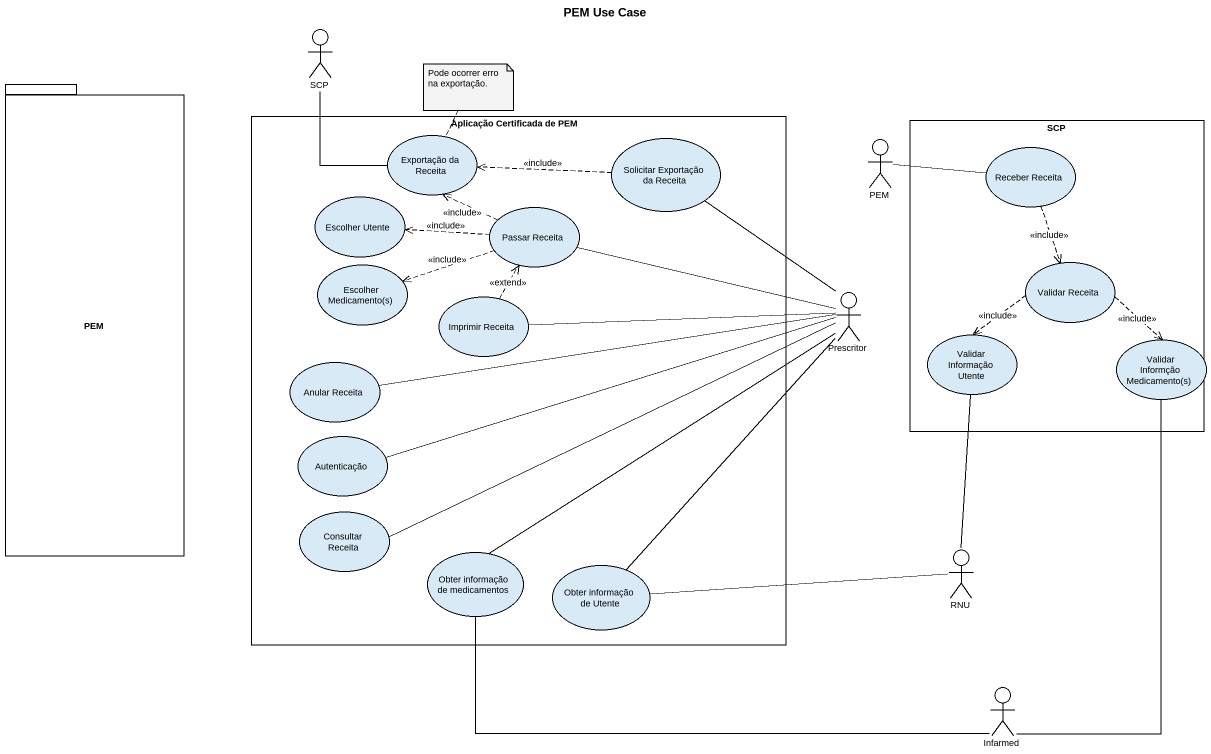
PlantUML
@startuml
title PEM Use Case
actor SCP
package PEM {
}
rectangle "Aplicação Certificada de PEM" as Aplicação_Certificada_de_PEM {
  usecase "Exportação da Receita" as Exportação_da_Receita
  usecase "Solicitar Exportação da Receita" as Solicitar_Exportação_da
  usecase "Escolher Utente" as Escolher_Utente
  usecase "Passar Receita" as Passar_Receita
  usecase "Escolher Medicamento(s)" as Escolher_Medicamento_s
  usecase "Imprimir Receita" as Imprimir_Receita
  usecase "Anular Receita" as Anular_Receita
  usecase Autenticação
  usecase "Consultar Receita" as Consultar_Receita
  usecase "Obter informação de medicamentos" as Obter_informação_de
  usecase "Obter informação de Utente" as Obter_informação_de_Utente
}
rectangle "SCP" as SCP_2 {
  usecase "Receber Receita" as Receber_Receita
  usecase "Validar Receita" as Validar_Receita
  usecase "Validar Informação Utente" as Validar_Informação_Utente
  usecase "Validar Informção Medicamento(s)" as Validar_Informção
}
actor "PEM" as PEM_2
actor Prescritor
actor RNU
actor Infarmed
SCP -- Exportação_da_Receita
Solicitar_Exportação_da .left.> Exportação_da_Receita : <<include>>
Solicitar_Exportação_da -- Prescritor
PEM_2 -right- Receber_Receita
Receber_Receita ..> Validar_Receita : <<include>>
Passar_Receita .up.> Exportação_da_Receita : <<include>>
Passar_Receita .left.> Escolher_Utente : <<include>>
Passar_Receita .left.> Escolher_Medicamento_s : <<include>>
Passar_Receita -right- Prescritor
Validar_Receita ..> Validar_Informação_Utente : <<include>>
Validar_Receita ..> Validar_Informção : <<include>>
Imprimir_Receita .up.> Passar_Receita : <<extend>>
Imprimir_Receita -right- Prescritor
Anular_Receita -right- Prescritor
Autenticação -right- Prescritor
Consultar_Receita -right- Prescritor
Obter_informação_de -up- Prescritor
RNU -up- Validar_Informação_Utente
RNU -left- Obter_informação_de_Utente
Obter_informação_de_Utente -up- Prescritor
Infarmed -up- Validar_Informção
Infarmed -left- Obter_informação_de
note top of Exportação_da_Receita : Pode ocorrer erro na exportação.
@enduml
